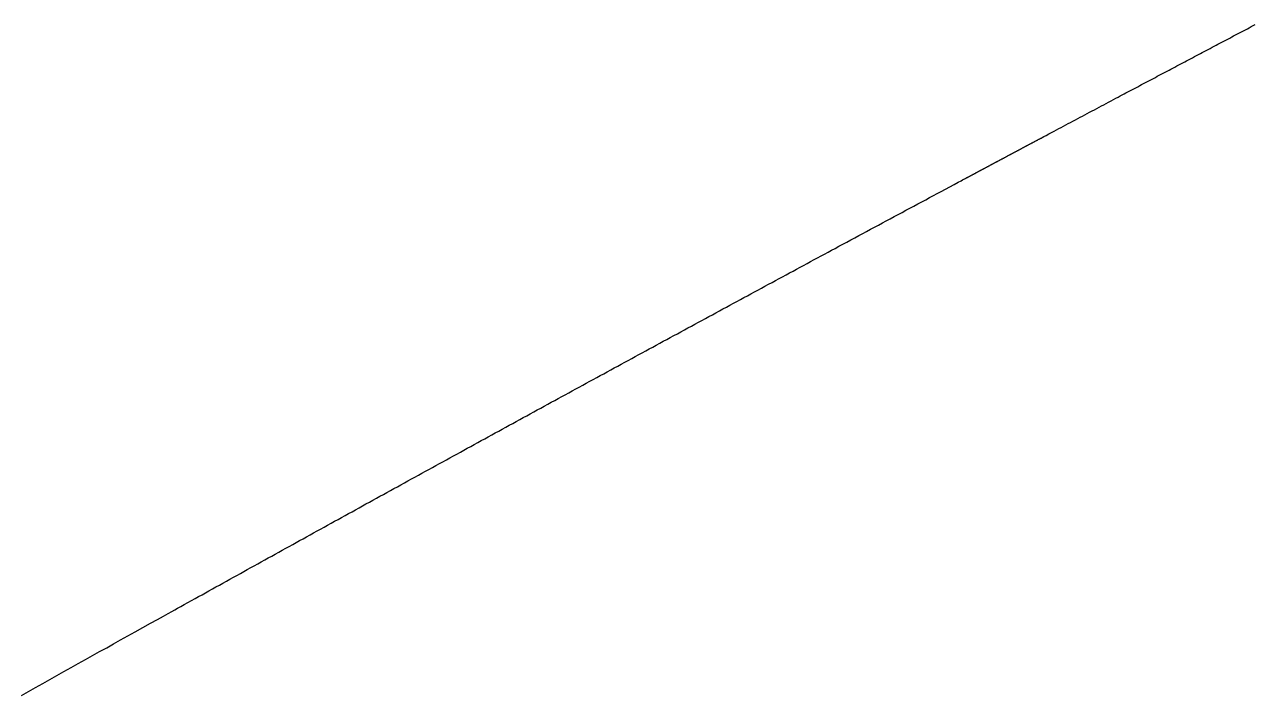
# Model space of a CAD drawing. Header units: millimetres. Extents: x 0 to 2438, y 0 to 1219.
# Drawn here: x 207.258 to 207.7393, y 467.0096 to 467.2723 of the extents above; entities that cross this region are included whole.
import ezdxf

# ---------------------------------------------------------------- set-up
doc = ezdxf.new("R2010")
doc.units = ezdxf.units.MM
doc.layers.add('CUT_AIRCRAFT', color=7, linetype='Continuous')

msp = doc.modelspace()

# ---------------------------------------------------------------- linework, layer by layer
at = {"layer": 'CUT_AIRCRAFT'}
msp.add_lwpolyline([(207.25671, 467.00962), (207.2595, 467.01119), (207.26229, 467.01274), (207.26507, 467.0143), (207.26785, 467.01585), (207.27063, 467.0174), (207.27341, 467.01896), (207.2762, 467.02052), (207.27899, 467.02208), (207.2818, 467.02364), (207.2846, 467.0252), (207.28738, 467.02676), (207.29014, 467.02829), (207.29286, 467.02981), (207.29559, 467.03133), (207.29838, 467.03289), (207.30129, 467.03451), (207.30432, 467.03619), (207.30731, 467.03786), (207.31009, 467.0394), (207.31244, 467.04071), (207.31424, 467.04171), (207.31562, 467.04248), (207.31678, 467.04312), (207.3179, 467.04375), (207.31915, 467.04444), (207.32051, 467.0452), (207.32193, 467.04599), (207.32336, 467.04678), (207.32476, 467.04756), (207.32612, 467.04832), (207.32747, 467.04907), (207.32882, 467.04981), (207.33018, 467.05057), (207.33155, 467.05132), (207.33292, 467.05208), (207.33429, 467.05284), (207.33565, 467.0536), (207.33702, 467.05436), (207.33838, 467.05512), (207.33975, 467.05587), (207.34111, 467.05663), (207.34248, 467.05739), (207.34385, 467.05815), (207.34521, 467.0589), (207.34658, 467.05966), (207.34795, 467.06042), (207.34931, 467.06117), (207.35068, 467.06193), (207.35205, 467.06269), (207.35341, 467.06344), (207.35478, 467.0642), (207.35615, 467.06495), (207.35751, 467.06571), (207.35888, 467.06647), (207.36025, 467.06722), (207.36161, 467.06798), (207.36298, 467.06873), (207.36435, 467.06949), (207.36571, 467.07025), (207.36708, 467.071), (207.36845, 467.07176), (207.36981, 467.07251), (207.37118, 467.07327), (207.37255, 467.07402), (207.37392, 467.07478), (207.37528, 467.07553), (207.37665, 467.07629), (207.37802, 467.07704), (207.37938, 467.0778), (207.38075, 467.07855), (207.38212, 467.0793), (207.38349, 467.08006), (207.38486, 467.08081), (207.38622, 467.08157), (207.38759, 467.08232), (207.38896, 467.08307), (207.39033, 467.08383), (207.39169, 467.08458), (207.39306, 467.08534), (207.39443, 467.08609), (207.3958, 467.08684), (207.39717, 467.0876), (207.39853, 467.08835), (207.3999, 467.0891), (207.40127, 467.08986), (207.40264, 467.09061), (207.40401, 467.09136), (207.40538, 467.09211), (207.40674, 467.09287), (207.40811, 467.09362), (207.40948, 467.09437), (207.41085, 467.09512), (207.41222, 467.09588), (207.41359, 467.09663), (207.41496, 467.09738), (207.41633, 467.09813), (207.41769, 467.09888), (207.41906, 467.09964), (207.42043, 467.10039), (207.4218, 467.10114), (207.42317, 467.10189), (207.42454, 467.10264), (207.42591, 467.10339), (207.42728, 467.10414), (207.42865, 467.1049), (207.43002, 467.10565), (207.43139, 467.1064), (207.43276, 467.10715), (207.43412, 467.1079), (207.43549, 467.10865), (207.43686, 467.1094), (207.43823, 467.11015), (207.4396, 467.1109), (207.44097, 467.11165), (207.44234, 467.1124), (207.44371, 467.11315), (207.44508, 467.1139), (207.44645, 467.11465), (207.44782, 467.1154), (207.44919, 467.11615), (207.45056, 467.1169), (207.45193, 467.11765), (207.4533, 467.1184), (207.45467, 467.11915), (207.45604, 467.1199), (207.45741, 467.12065), (207.45878, 467.12139), (207.46016, 467.12214), (207.46153, 467.12289), (207.4629, 467.12364), (207.46427, 467.12439), (207.46564, 467.12514), (207.46701, 467.12589), (207.46838, 467.12663), (207.46975, 467.12738), (207.47112, 467.12813), (207.47249, 467.12888), (207.47386, 467.12963), (207.47523, 467.13037), (207.47661, 467.13112), (207.47798, 467.13187), (207.47935, 467.13262), (207.48072, 467.13336), (207.48209, 467.13411), (207.48346, 467.13486), (207.48483, 467.1356), (207.4862, 467.13635), (207.48758, 467.1371), (207.48895, 467.13785), (207.49032, 467.13859), (207.49169, 467.13934), (207.49306, 467.14008), (207.49443, 467.14083), (207.49581, 467.14158), (207.49718, 467.14232), (207.49855, 467.14307), (207.49992, 467.14382), (207.50129, 467.14456), (207.50267, 467.14531), (207.50404, 467.14605), (207.50541, 467.1468), (207.50678, 467.14754), (207.50816, 467.14829), (207.50953, 467.14903), (207.5109, 467.14978), (207.51227, 467.15052), (207.51365, 467.15127), (207.51502, 467.15201), (207.51639, 467.15276), (207.51776, 467.1535), (207.51914, 467.15425), (207.52051, 467.15499), (207.52188, 467.15574), (207.52326, 467.15648), (207.52463, 467.15722), (207.526, 467.15797), (207.52737, 467.15871), (207.52875, 467.15946), (207.53012, 467.1602), (207.53149, 467.16094), (207.53287, 467.16169), (207.53424, 467.16243), (207.53561, 467.16317), (207.53699, 467.16392), (207.53836, 467.16466), (207.53974, 467.1654), (207.54111, 467.16614), (207.54248, 467.16689), (207.54386, 467.16763), (207.54523, 467.16837), (207.5466, 467.16911), (207.54798, 467.16986), (207.54935, 467.1706), (207.55073, 467.17134), (207.5521, 467.17208), (207.55347, 467.17283), (207.55485, 467.17357), (207.55622, 467.17431), (207.5576, 467.17505), (207.55897, 467.17579), (207.56034, 467.17653), (207.56172, 467.17727), (207.56309, 467.17801), (207.56447, 467.17876), (207.56585, 467.1795), (207.56723, 467.18025), (207.56861, 467.18099), (207.56997, 467.18172), (207.57132, 467.18244), (207.57267, 467.18317), (207.57404, 467.18391), (207.57547, 467.18468), (207.57696, 467.18548), (207.5785, 467.18631), (207.58006, 467.18715), (207.58163, 467.188), (207.58318, 467.18883), (207.58472, 467.18966), (207.58626, 467.19048), (207.58779, 467.19131), (207.58933, 467.19213), (207.59087, 467.19296), (207.59241, 467.19379), (207.59395, 467.19462), (207.5955, 467.19545), (207.59704, 467.19627), (207.59858, 467.1971), (207.60012, 467.19793), (207.60165, 467.19875), (207.60319, 467.19958), (207.60473, 467.2004), (207.60628, 467.20123), (207.60784, 467.20207), (207.6094, 467.2029), (207.61094, 467.20373), (207.61245, 467.20454), (207.61393, 467.20533), (207.61541, 467.20613), (207.61696, 467.20695), (207.61862, 467.20784), (207.62039, 467.20879), (207.62214, 467.20972), (207.62366, 467.21054), (207.62478, 467.21114), (207.62537, 467.21145), (207.62546, 467.2115), (207.6255, 467.21152), (207.62566, 467.21161), (207.62588, 467.21172), (207.62611, 467.21185), (207.6263, 467.21195), (207.62647, 467.21204), (207.62662, 467.21212), (207.62677, 467.2122), (207.62692, 467.21228), (207.62709, 467.21237), (207.62726, 467.21246), (207.62743, 467.21255), (207.62759, 467.21264), (207.62776, 467.21273), (207.62792, 467.21282), (207.62809, 467.21291), (207.62825, 467.21299), (207.62842, 467.21308), (207.62858, 467.21317), (207.62875, 467.21326), (207.62891, 467.21335), (207.62908, 467.21344), (207.62924, 467.21352), (207.62941, 467.21361), (207.62958, 467.2137), (207.62974, 467.21379), (207.62991, 467.21388), (207.63007, 467.21397), (207.63024, 467.21405), (207.6304, 467.21414), (207.63057, 467.21423), (207.63073, 467.21432), (207.6309, 467.21441), (207.63106, 467.21449), (207.63123, 467.21458), (207.63139, 467.21467), (207.63156, 467.21476), (207.63172, 467.21485), (207.63189, 467.21494), (207.63205, 467.21502), (207.63222, 467.21511), (207.63238, 467.2152), (207.63255, 467.21529), (207.63271, 467.21538), (207.63288, 467.21547), (207.63304, 467.21555), (207.63321, 467.21564), (207.63338, 467.21573), (207.63354, 467.21582), (207.63371, 467.21591), (207.63387, 467.216), (207.63404, 467.21608), (207.6342, 467.21617), (207.63437, 467.21626), (207.63453, 467.21635), (207.6347, 467.21644), (207.63486, 467.21652), (207.63503, 467.21661), (207.63519, 467.2167), (207.63536, 467.21679), (207.63552, 467.21688), (207.63569, 467.21697), (207.63585, 467.21705), (207.63602, 467.21714), (207.63618, 467.21723), (207.63635, 467.21732), (207.63651, 467.21741), (207.63668, 467.2175), (207.63685, 467.21758), (207.63701, 467.21767), (207.63718, 467.21776), (207.63734, 467.21785), (207.63751, 467.21794), (207.63767, 467.21802), (207.63784, 467.21811), (207.638, 467.2182), (207.63817, 467.21829), (207.63833, 467.21838), (207.6385, 467.21847), (207.63866, 467.21855), (207.63883, 467.21864), (207.63899, 467.21873), (207.63916, 467.21882), (207.63932, 467.21891), (207.63949, 467.21899), (207.63965, 467.21908), (207.63982, 467.21917), (207.63999, 467.21926), (207.64015, 467.21935), (207.64032, 467.21944), (207.64048, 467.21952), (207.64065, 467.21961), (207.64081, 467.2197), (207.64098, 467.21979), (207.64114, 467.21988), (207.64131, 467.21997), (207.64147, 467.22005), (207.64164, 467.22014), (207.6418, 467.22023), (207.64197, 467.22032), (207.64213, 467.22041), (207.6423, 467.22049), (207.64246, 467.22058), (207.64263, 467.22067), (207.64279, 467.22076), (207.64296, 467.22085), (207.64313, 467.22094), (207.64329, 467.22102), (207.64346, 467.22111), (207.64362, 467.2212), (207.64379, 467.22129), (207.64395, 467.22138), (207.64412, 467.22146), (207.64428, 467.22155), (207.64445, 467.22164), (207.64461, 467.22173), (207.64478, 467.22182), (207.64494, 467.2219), (207.64511, 467.22199), (207.64527, 467.22208), (207.64544, 467.22217), (207.6456, 467.22226), (207.64577, 467.22235), (207.64594, 467.22243), (207.6461, 467.22252), (207.64627, 467.22261), (207.64643, 467.2227), (207.6466, 467.22279), (207.64676, 467.22287), (207.64693, 467.22296), (207.64709, 467.22305), (207.64726, 467.22314), (207.64742, 467.22323), (207.64759, 467.22332), (207.64775, 467.2234), (207.64792, 467.22349), (207.64808, 467.22358), (207.64825, 467.22367), (207.64841, 467.22376), (207.64858, 467.22384), (207.64875, 467.22393), (207.64891, 467.22402), (207.64908, 467.22411), (207.64924, 467.2242), (207.64941, 467.22428), (207.64957, 467.22437), (207.64974, 467.22446), (207.6499, 467.22455), (207.65007, 467.22464), (207.65023, 467.22472), (207.6504, 467.22481), (207.65056, 467.2249), (207.65073, 467.22499), (207.65089, 467.22508), (207.65106, 467.22517), (207.65123, 467.22525), (207.65139, 467.22534), (207.65156, 467.22543), (207.65172, 467.22552), (207.65189, 467.22561), (207.65205, 467.22569), (207.65222, 467.22578), (207.65238, 467.22587), (207.65255, 467.22596), (207.65271, 467.22605), (207.65288, 467.22613), (207.65304, 467.22622), (207.65321, 467.22631), (207.65337, 467.2264), (207.65354, 467.22649), (207.6537, 467.22657), (207.65387, 467.22666), (207.65404, 467.22675), (207.65421, 467.22684), (207.65437, 467.22693), (207.65453, 467.22702), (207.65469, 467.2271), (207.65484, 467.22718), (207.65501, 467.22727), (207.65519, 467.22737), (207.65539, 467.22747), (207.65559, 467.22758), (207.65575, 467.22767), (207.65585, 467.22772), (207.65589, 467.22774), (207.65594, 467.22777), (207.65612, 467.22786), (207.65652, 467.22807), (207.65721, 467.22844), (207.65813, 467.22893), (207.65918, 467.22949), (207.66024, 467.23005), (207.66123, 467.23058), (207.66217, 467.23108), (207.66307, 467.23156), (207.66396, 467.23204), (207.66488, 467.23252), (207.66581, 467.23302), (207.66675, 467.23352), (207.66769, 467.23402), (207.66862, 467.23452), (207.66956, 467.23501), (207.67049, 467.23551), (207.67141, 467.236), (207.67234, 467.23649), (207.67327, 467.23699), (207.67421, 467.23748), (207.67514, 467.23798), (207.67607, 467.23847), (207.67701, 467.23897), (207.67794, 467.23947), (207.67887, 467.23996), (207.67979, 467.24045), (207.68071, 467.24094), (207.68165, 467.24143), (207.68259, 467.24194), (207.68355, 467.24245), (207.68451, 467.24295), (207.68544, 467.24345), (207.68632, 467.24391), (207.68714, 467.24435), (207.6879, 467.24476), (207.68865, 467.24515), (207.68938, 467.24554), (207.69014, 467.24594), (207.6909, 467.24635), (207.69167, 467.24676), (207.69245, 467.24717), (207.69322, 467.24757), (207.69398, 467.24798), (207.69475, 467.24839), (207.69551, 467.24879), (207.69628, 467.2492), (207.69705, 467.2496), (207.69781, 467.25001), (207.69858, 467.25042), (207.69935, 467.25082), (207.70011, 467.25123), (207.70088, 467.25163), (207.70165, 467.25204), (207.70241, 467.25245), (207.70318, 467.25285), (207.70394, 467.25326), (207.70471, 467.25366), (207.70548, 467.25407), (207.70624, 467.25447), (207.70701, 467.25488), (207.70778, 467.25529), (207.70854, 467.25569), (207.70931, 467.2561), (207.71008, 467.2565), (207.71084, 467.25691), (207.71161, 467.25731), (207.71238, 467.25772), (207.71314, 467.25813), (207.71391, 467.25853), (207.71468, 467.25894), (207.71544, 467.25934), (207.71621, 467.25975), (207.71698, 467.26015), (207.71774, 467.26056), (207.71851, 467.26096), (207.71928, 467.26137), (207.72004, 467.26177), (207.72081, 467.26218), (207.72158, 467.26258), (207.72235, 467.26299), (207.72311, 467.2634), (207.72388, 467.2638), (207.72465, 467.26421), (207.72541, 467.26461), (207.72618, 467.26502), (207.72695, 467.26542), (207.72771, 467.26583), (207.72848, 467.26623), (207.72925, 467.26664), (207.73001, 467.26704), (207.73078, 467.26745), (207.73155, 467.26785), (207.73232, 467.26825), (207.73308, 467.26866), (207.73385, 467.26906), (207.73462, 467.26947), (207.73538, 467.26987), (207.73615, 467.27028), (207.73692, 467.27068), (207.73768, 467.27109), (207.73845, 467.27149), (207.73922, 467.2719), (207.73999, 467.2723)], dxfattribs=at)

doc.saveas('drawing.dxf')
